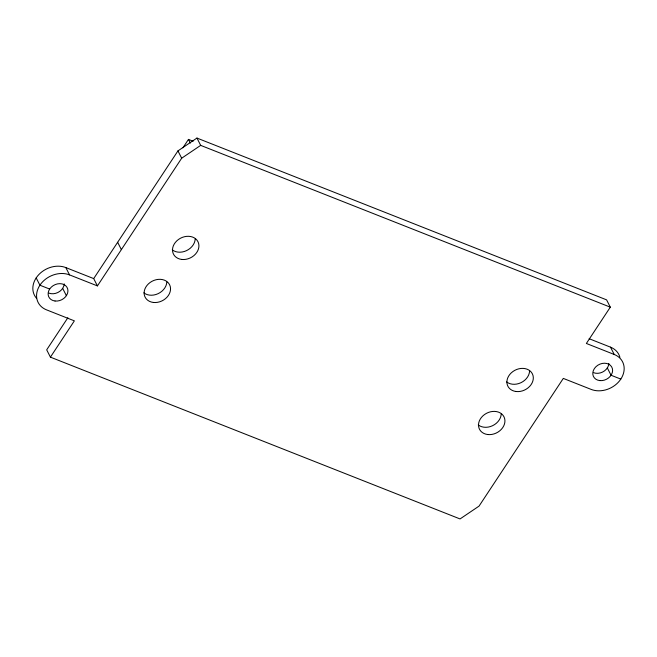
<?xml version="1.0" encoding="UTF-8"?>
<svg xmlns="http://www.w3.org/2000/svg" width="657" height="657" viewBox="0 0 657 657"><rect width="100%" height="100%" fill="white"/><g stroke="black" fill="none" stroke-linecap="round" stroke-linejoin="round"><path stroke-width="0.99" d="M67.852 317.758L46.688 349.836L50.417 357.145L460.048 518.94L479.052 506.104L563.304 378.407L591.169 389.412A22.305 17.887 -27 0 0 620.816 379.097A22.305 17.887 -27 0 0 614.229 354.468L610.501 347.159L589.14 338.716M610.312 307.164L200.681 145.378L181.677 158.206L97.425 285.902L93.696 278.593L177.948 150.896L196.952 138.06L606.583 299.855L610.312 307.164L586.364 343.463L614.229 354.468M182.917 147.809L188.46 139.407L193.101 141.239M50.417 357.145L74.364 320.854L46.499 309.841A22.305 17.887 -27 0 1 39.913 285.212L36.184 277.903M620.816 379.097L611.059 375.246L607.331 367.936M36.398 298.114A22.305 17.887 -27 0 1 38.985 274.429A22.305 17.887 -27 0 1 65.831 267.588L93.696 278.593M49.669 289.064L39.913 285.212A22.305 17.887 -27 0 1 69.552 274.897L97.425 285.902M196.952 138.06L200.681 145.378M188.46 139.407L190.325 143.062M177.948 150.896L181.677 158.206M117.644 242.302L121.364 249.611M65.831 267.588L69.552 274.897M62.661 288.366L66.382 295.675M166.812 282.05A13.731 11.005 -27 0 1 158.132 293.654A13.731 11.005 -27 0 1 143.875 292.866M195.195 239.041A13.731 11.005 -27 0 1 186.514 250.637A13.731 11.005 -27 0 1 172.257 249.849M529.583 371.115A13.731 11.005 -27 0 1 520.911 382.719A13.731 11.005 -27 0 1 506.646 381.922M501.201 414.124A13.731 11.005 -27 0 1 492.528 425.728A13.731 11.005 -27 0 1 478.263 424.939M64.205 283.89A10.298 8.254 -27 0 1 48.979 293.129M610.501 347.159A22.305 17.887 -27 0 1 619.937 357.334M608.875 363.461A10.298 8.254 -27 0 1 593.657 372.7M516.139 391.515A13.731 11.005 -27 0 0 533.008 375.5A13.731 11.005 -27 0 0 511.179 372.954A13.731 11.005 -27 0 0 516.139 391.515M487.757 434.532A13.731 11.005 -27 0 0 504.625 418.509A13.731 11.005 -27 0 0 482.796 415.963A13.731 11.005 -27 0 0 487.757 434.532M153.368 302.45A13.731 11.005 -27 0 0 170.237 286.436A13.731 11.005 -27 0 0 148.408 283.89A13.731 11.005 -27 0 0 153.368 302.45M181.751 259.441A13.731 11.005 -27 0 0 198.619 243.418A13.731 11.005 -27 0 0 176.79 240.873A13.731 11.005 -27 0 0 181.751 259.441M55.048 301.013A10.298 8.254 -27 0 0 67.704 288.998A10.298 8.254 -27 0 0 51.328 287.093A10.298 8.254 -27 0 0 55.048 301.013M599.726 380.584A10.298 8.254 -27 0 0 612.373 368.569A10.298 8.254 -27 0 0 595.998 366.663A10.298 8.254 -27 0 0 599.726 380.584"/></g></svg>
